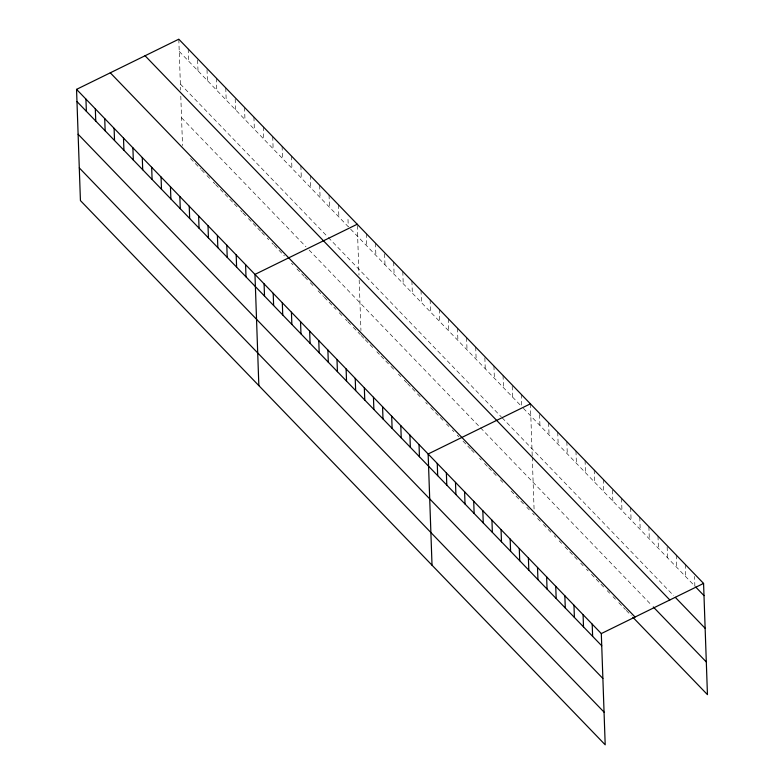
<?xml version="1.0" encoding="UTF-8"?>
<svg xmlns="http://www.w3.org/2000/svg" width="784" height="784" viewBox="0 0 784 784"><rect width="100%" height="100%" fill="white"/><g stroke="black" fill="none" stroke-linecap="round" stroke-linejoin="round"><path stroke-width="0.59" stroke-dasharray="3.92 2.94" d="M179.232 51.401L348.263 226.703L347.959 218.158M350.605 229.134L521.713 406.582M523.369 408.297L694.879 586.167L694.536 576.407M180.369 84.084L327.487 236.65M328.271 237.464L501.309 416.912M502.132 417.774L673.652 595.644M181.545 117.747L305.976 246.784M309.102 250.027L651.622 605.248M190.512 158.535L200.684 169.089M201.468 169.893L206.163 174.763M206.947 175.577L210.083 178.821M213.209 182.064L214.777 183.691M215.561 184.505L218.687 187.748M220.255 189.375L233.554 203.174M234.338 203.977L237.464 207.231M240.6 210.475L242.158 212.101M242.942 212.905L246.078 216.159M248.42 218.589L257.034 227.517M257.809 228.33L260.945 231.574M261.729 232.387L264.855 235.631M267.207 238.062L268.765 239.688M271.901 242.932L273.459 244.559M274.243 245.372L284.416 255.917M291.462 263.228L293.03 264.845M296.94 268.902L303.986 276.213M304.77 277.017L309.464 281.887M310.248 282.701L314.159 286.758M318.069 290.815L323.547 296.499M324.331 297.312L336.071 309.484M339.198 312.728L342.324 315.972M345.46 319.225L347.028 320.842M347.802 321.656L350.938 324.899M353.28 327.34L360.326 334.641M361.11 335.454L364.423 338.894M365.256 339.746L373.537 348.341M376.849 351.781L379.338 354.358M380.995 356.073L390.109 365.53M390.942 366.383L395.077 370.685M398.399 374.125L400.879 376.702M404.191 380.132L406.68 382.71M407.513 383.572L415.794 392.167M417.451 393.882L421.596 398.184M425.741 402.476L427.398 404.201M430.71 407.631L443.136 420.518M446.449 423.958L448.938 426.535M452.25 429.975L453.907 431.69M457.219 435.13L458.885 436.845M463.021 441.147L470.478 448.879M471.311 449.742L475.457 454.034M479.592 458.336L481.249 460.051M484.571 463.491L487.883 466.921M488.706 467.783L496.997 476.378M500.31 479.818L502.799 482.395M511.08 490.98L514.392 494.42M516.048 496.145L523.506 503.877M526.828 507.307L529.308 509.884M532.62 513.324L534.276 515.049M537.599 518.479L541.734 522.781M543.39 524.496L550.848 532.228M554.17 535.668L555.827 537.383M559.139 540.823L561.628 543.4M564.941 546.84L577.367 559.727M580.679 563.167L583.169 565.744M586.481 569.184L588.137 570.899M591.45 574.339L604.709 588.088M607.198 590.666L609.678 593.243M613 596.673L615.479 599.26M618.792 602.69L625.426 609.57M626.249 610.422L631.228 615.577M685.343 564.509L685.765 576.72M676.229 555.062L676.651 567.263M667.155 546.83L667.537 557.816M658.001 536.158L658.423 548.359M648.887 526.701L649.309 538.912M639.773 517.254L640.195 529.455M630.65 507.797L631.081 520.008M621.536 498.35L621.967 510.551M612.471 490.118L612.853 501.103M603.308 479.445L603.739 491.646M594.194 469.988L594.625 482.199M585.08 460.541L585.511 472.742M575.966 451.084L576.397 463.295M566.852 441.637L567.283 453.838M557.738 432.18L558.169 444.391M548.624 422.733L549.055 434.934M539.559 414.501L539.941 425.487M530.396 403.829L532.218 455.916M532.258 457.121L534.11 510.208M521.282 394.372L521.664 405.357M512.207 386.14L512.599 397.125M503.054 375.467L503.485 387.678M493.94 366.02L494.361 378.221M484.865 357.788L485.247 368.774M475.712 347.116L476.133 359.317M466.598 337.659L467.019 349.87M457.484 328.212L457.905 340.413M448.37 318.755L448.791 330.966M439.256 309.308L439.677 321.509M430.142 299.851L430.563 312.061M421.028 290.403L421.449 302.604M411.914 280.946L412.335 293.157M402.8 271.499L403.221 283.7M393.686 262.042L394.107 274.253M384.611 253.81L384.993 264.796M375.458 243.138L375.879 255.349M366.344 233.691L366.765 245.892M357.269 225.459L359.003 275.125M359.17 279.937L360.944 330.613M338.443 204.761L338.874 216.962M329.055 195.02L329.476 207.221M319.666 185.279L320.088 197.49M310.268 175.538L310.699 187.748M300.88 165.806L301.311 178.007M291.491 156.065L291.922 168.266M282.103 146.324L282.524 158.535M272.714 136.583L273.136 148.793M263.316 126.851L263.747 139.052M253.928 117.11L254.359 129.311M244.539 107.369L244.961 119.58M235.19 98.853L235.572 109.838M225.763 87.896L226.184 100.097M216.364 78.155L216.796 90.356M207.015 69.639L207.407 80.625M197.627 59.898L198.009 70.883M188.199 48.941L188.621 61.142M178.801 39.2L180.585 90.091M180.79 96.099L182.525 145.579"/><path stroke-width="1.18" d="M76.548 89.366L601.308 633.58L605.199 744.8L80.429 200.586L76.548 89.366L178.801 39.2L703.571 583.414L707.452 694.634L632.884 617.302M357.23 224.234L254.967 274.4L258.847 385.62M530.396 403.829L428.142 453.985L432.023 565.205M601.308 633.58L703.571 583.414M695.712 587.03L703.993 595.624M675.308 597.359L705.139 628.298M145.06 55.752L669.82 599.976M653.288 606.963L706.315 661.961M110.289 72.814L635.06 617.028M76.969 101.567L601.74 645.791M78.116 134.24L602.876 678.464M79.292 167.903L604.052 712.127M592.194 624.133L592.626 636.334M583.08 614.676L583.512 626.886M573.966 605.228L574.398 617.429M564.852 595.771L565.284 607.982M555.738 586.324L556.17 598.525M546.624 576.867L547.056 589.078M537.51 567.42L537.942 579.621M528.396 557.963L528.818 570.174M519.282 548.516L519.704 560.717M510.168 539.059L510.59 551.27M501.054 529.612L501.476 541.813M491.94 520.155L492.362 532.356M482.826 510.707L483.248 522.908M473.712 501.25L474.134 513.451M464.598 491.793L465.02 504.004M455.484 482.346L455.906 494.547M446.37 472.889L446.792 485.1M437.256 463.442L437.678 475.643M419.028 444.538L419.45 456.739M409.914 435.081L410.336 447.292M400.8 425.634L401.222 437.835M391.686 416.177L392.108 428.387M382.563 406.729L382.994 418.93M373.449 397.272L373.88 409.483M364.335 387.825L364.766 400.026M355.221 378.368L355.652 390.579M346.107 368.921L346.538 381.122M336.993 359.464L337.424 371.675M327.879 350.017L328.31 362.218M318.765 340.56L319.196 352.771M309.651 331.113L310.082 343.314M300.537 321.656L300.968 333.866M291.423 312.208L291.854 324.409M282.309 302.751L282.74 314.962M273.195 293.304L273.626 305.505M264.081 283.847L264.512 296.058M245.578 264.659L246 276.86M236.19 254.918L236.611 267.128M226.792 245.186L227.223 257.387M217.403 235.445L217.834 247.646M208.015 225.704L208.436 237.905M198.626 215.963L199.048 228.173M189.238 206.231L189.659 218.432M179.84 196.49L180.271 208.691M170.451 186.749L170.883 198.96M161.063 177.008L161.484 189.218M151.675 167.276L152.096 179.477M142.276 157.535L142.708 169.736M132.888 147.794L133.319 160.005M123.5 138.053L123.931 150.263M114.111 128.321L114.533 140.522M104.723 118.58L105.144 130.781M95.325 108.839L95.756 121.05M85.936 99.098L86.367 111.308"/></g></svg>
